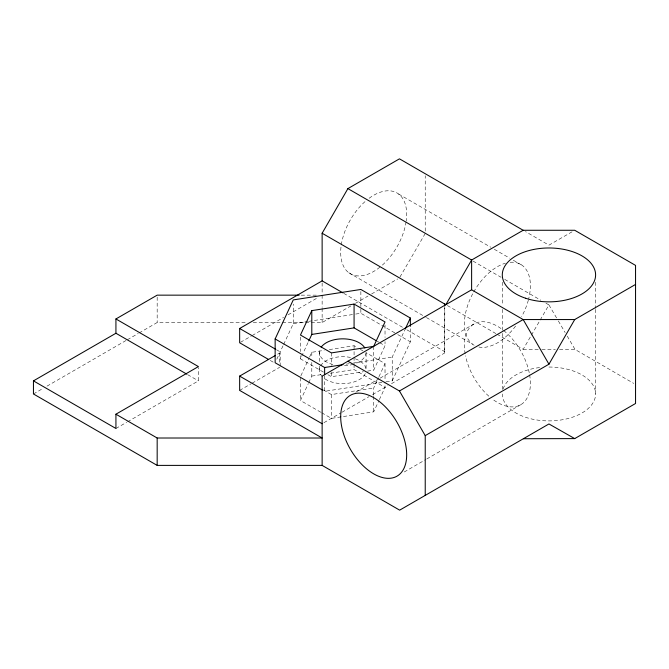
<?xml version="1.0" encoding="UTF-8"?>
<svg xmlns="http://www.w3.org/2000/svg" width="669" height="669" viewBox="0 0 669 669"><rect width="100%" height="100%" fill="white"/><g stroke="black" fill="none" stroke-linecap="round" stroke-linejoin="round"><path stroke-width="0.5" stroke-dasharray="3.35 2.51" d="M391.499 383.672L444.651 352.989L444.81 307.782M276.79 359.211L279.675 352.998L277.008 354.537M280.186 366.177L280.186 351.894L283.238 345.321M283.673 344.384L293.256 323.729L293.256 304.061M323.462 372.115L300.465 358.835L308.309 341.943M300.899 375.761L309.178 357.915M309.613 356.978L311.796 352.287L324.172 350.372M320.802 412.246L300.465 400.505L308.309 383.605M308.743 382.668L311.796 376.095L311.796 361.603M367.515 371.128L373.703 370.166L385.026 345.756L385.026 341.616M373.703 395.27L373.703 388.028L378.495 377.701M378.93 376.756L385.026 363.618L366.461 352.889M386.088 381.823L392.235 380.87L392.235 357.062L404.745 330.11M321.689 412.756L331.423 418.376L373.703 411.836L378.93 400.572M379.365 399.627L385.026 387.426L385.026 382.25M392.235 380.87L410.348 341.842L410.348 327.35M399.97 277.008L425.225 233.489L425.225 175.788M496.983 334.199L523.175 349.318L530.902 335.997M531.42 335.11L539.666 320.903M540.184 320.016L548.948 304.913L545.335 302.831M33.45 393.966L43.385 388.229M46.997 386.147L126.466 340.262M127.369 339.743L138.207 333.488M139.11 332.961L157.173 322.533L246.953 322.533M240.547 342.26L251.301 336.047M252.196 335.529L283.581 317.415M288.063 314.823L317.65 297.747M115.929 428.486L126.684 422.281M127.587 421.763L198.409 380.87L198.409 367.607M305.424 322.533L322.132 322.533L350.899 305.925M355.398 303.333L367.983 296.066M371.579 293.984L397.654 278.931M239.653 390.395L251.209 383.713M252.104 383.203L279.675 367.281M572.054 231.809L548.948 245.155L525.466 231.599M355.766 392.218L379.248 378.662M380.151 378.136L474.07 323.913M323.93 422.683L341.048 412.806M341.951 412.28L368.979 396.675M372.583 394.601L387.895 385.754M404.235 471.988L425.902 459.469M426.805 458.951L520.725 404.728M293.256 323.729L307.598 321.505M308.626 321.346L354.712 314.221M355.741 314.062L360.859 313.268L396.851 334.048M329.324 349.569L354.077 345.748L356.728 347.278M346.141 364.187L349.218 363.719M353.316 363.083L392.235 357.062M311.796 376.095L322.107 374.498M330.361 373.227L354.077 369.556L385.026 387.426M327.877 374.665L331.423 376.706L363.384 371.763M381.991 382.451L324.632 391.323L324.632 375.802M323.462 389.968L331.423 394.568L373.703 388.028M301.251 295.154L317.951 295.154M253.225 322.533L281.406 322.533M282.452 322.533L304.378 322.533M523.175 349.318L540.82 349.377M541.857 349.377L555.354 349.419M559.501 349.435L575.072 349.486L633.744 383.396M398.599 194.018L490.712 247.196M494.324 249.286L509.678 258.15M513.29 260.233L522.322 265.451M473.092 261.119L501.081 277.284M504.694 279.366L540.82 300.222M447.318 305.524L496.08 333.68M348.758 272.718L425.517 317.039M426.421 317.558L472.473 344.15M343.749 293.357L403.215 327.685M406.819 329.767L444.651 351.61L444.81 352.295M397.754 334.567L410.348 341.842M377.073 341.165L378.838 342.185M379.724 342.695L385.026 345.756M360.265 349.318L362.924 350.849M276.581 349.812L280.186 351.894M270.276 360.457L273.88 362.539M187.655 374.657L198.409 380.87M548.948 304.913L557.829 320.066M558.356 320.961L565.146 332.552M567.237 336.114L575.072 349.486M595.602 282.226L595.602 308.334M595.602 309.379L595.602 393.966A46.654 26.936 0 0 1 548.948 420.901A46.654 26.936 0 0 1 502.285 393.966M502.285 282.226L502.285 305.198M502.285 309.379L502.285 332.351M502.285 333.396L502.285 391.875M444.651 307.439L444.651 352.989M385.026 325.05L385.026 337.477M385.026 363.618L385.026 381.213M373.703 346.358L373.703 370.166M373.703 396.307L373.703 411.836M366.077 353.291L366.077 369.163M360.859 291.525L360.859 308.091M360.859 309.128L360.859 313.268M354.077 345.748L354.077 356.092M354.077 357.129L354.077 363.342M354.077 364.379L354.077 369.556M331.423 352.898L331.423 365.324M331.423 372.566L331.423 376.706M331.423 394.568L331.423 418.376M322.132 282.912L322.132 294.134M322.132 295.154L322.132 307.322M322.132 308.342L322.132 322.533M319.422 352.295L319.422 362.222M319.422 366.186L319.422 370.158M311.796 352.287L311.796 357.463M300.465 337.101L300.465 351.593M300.465 355.732L300.465 358.835M300.465 377.734L300.465 400.505M279.675 352.998L279.675 364.22M157.173 297.187L157.173 322.533M369.112 198.275A46.654 26.936 -60 0 1 406.217 220.879M406.075 221.849A46.654 26.936 -60 0 1 381.464 265.894M379.933 267.157A46.654 26.936 -60 0 1 341.14 245.866M341.282 244.887A46.654 26.936 -60 0 1 365.893 200.842M510.179 262.298A46.654 26.936 -60 0 1 528.577 299.235M528.343 300.155A46.654 26.936 -60 0 1 521.594 316.721M515.573 326.096A46.654 26.936 -60 0 1 478.92 347.027M474.154 345.254A46.654 26.936 -60 0 1 473.2 292.871M473.694 291.985A46.654 26.936 -60 0 1 505.421 263.21M529.631 374.824A46.654 26.936 60 0 1 491.916 398.724M488.855 396.19A46.654 26.936 60 0 1 465.532 355.783M465.164 353.817A46.654 26.936 60 0 1 502.871 329.917M503.648 330.528A46.654 26.936 60 0 1 529.263 372.859M548.948 367.03A46.654 26.936 0 0 1 595.602 393.966M503.105 388.948A46.654 26.936 0 0 1 539.833 367.549M365.282 373.645A23.331 13.472 0 0 1 346.994 383.396A23.331 13.472 0 0 1 323.871 378.069M322.542 376.89A23.331 13.472 0 0 1 320.217 366.671M320.652 365.826A23.331 13.472 0 0 1 351.677 357.714M355.281 358.793A23.331 13.472 0 0 1 366.027 369.28M366.077 352.295A23.331 13.472 0 0 1 355.281 363.66M353.525 364.245A23.331 13.472 0 0 1 343.757 365.751M332.886 364.505A23.331 13.472 0 0 1 320.217 348.808"/><path stroke-width="1" d="M444.651 305.365L444.651 303.985L444.651 306.059M322.834 390.286L275.143 362.757L275.143 338.949L293.256 299.913L360.859 289.46L410.348 318.034L410.348 326.313M311.796 310.617L300.465 335.027L331.423 352.898L373.703 346.358L385.026 321.948L354.077 304.077L311.796 310.617L311.796 334.425L308.743 340.998M405.171 329.181L410.348 318.034M268.478 359.42L239.653 342.771L239.653 328.487L322.132 280.871L322.132 233.247L347.905 188.608L399.452 158.846L523.66 230.554M425.225 495.394L425.225 435.628L548.948 364.204L574.721 319.556L635.55 284.442M322.132 233.247L445.847 304.679L471.62 260.032L523.175 230.27L574.721 230.27L635.55 265.392L635.55 403.491L574.721 438.605L548.948 423.962L399.661 510.154L322.132 465.39L157.173 465.39L33.45 393.966L33.45 380.87L115.929 333.254L115.929 318.962L157.173 295.154L299.16 295.154M33.45 380.87L115.929 428.486L115.929 414.203L198.409 366.587L115.929 318.962M115.929 414.203L157.173 438.011L322.132 438.011L239.653 390.395L239.653 376.103L275.227 355.565M574.721 319.556L523.175 319.556L471.62 289.794L322.132 376.103L322.132 465.39M347.905 361.227L399.452 390.989L523.175 319.556L548.948 364.204M311.796 334.425L354.077 327.885L376.187 340.655M275.143 338.949L324.632 367.515L343.072 364.664M523.375 438.73L574.721 438.605M347.905 188.608L471.62 260.032L471.62 289.794M322.132 280.871L342.846 292.83M239.653 328.487L275.687 349.293M239.653 376.103L322.132 423.728M115.929 333.254L186.751 374.138M399.452 390.989L425.225 435.628M354.077 304.077L354.077 327.885M324.632 367.515L324.632 374.765M157.173 438.011L157.173 465.39M321.195 347.144A23.331 13.472 0 0 1 343.515 338.84A23.331 13.472 0 0 1 364.839 347.972M340.688 416.703A46.654 26.936 60 0 0 390.178 478.268A46.654 26.936 60 0 0 390.178 412.28A46.654 26.936 60 0 0 340.688 416.703M525.617 298.24A46.654 26.936 0 0 0 595.602 274.917A46.654 26.936 0 0 0 525.617 251.586A46.654 26.936 0 0 0 525.617 298.24"/></g></svg>
